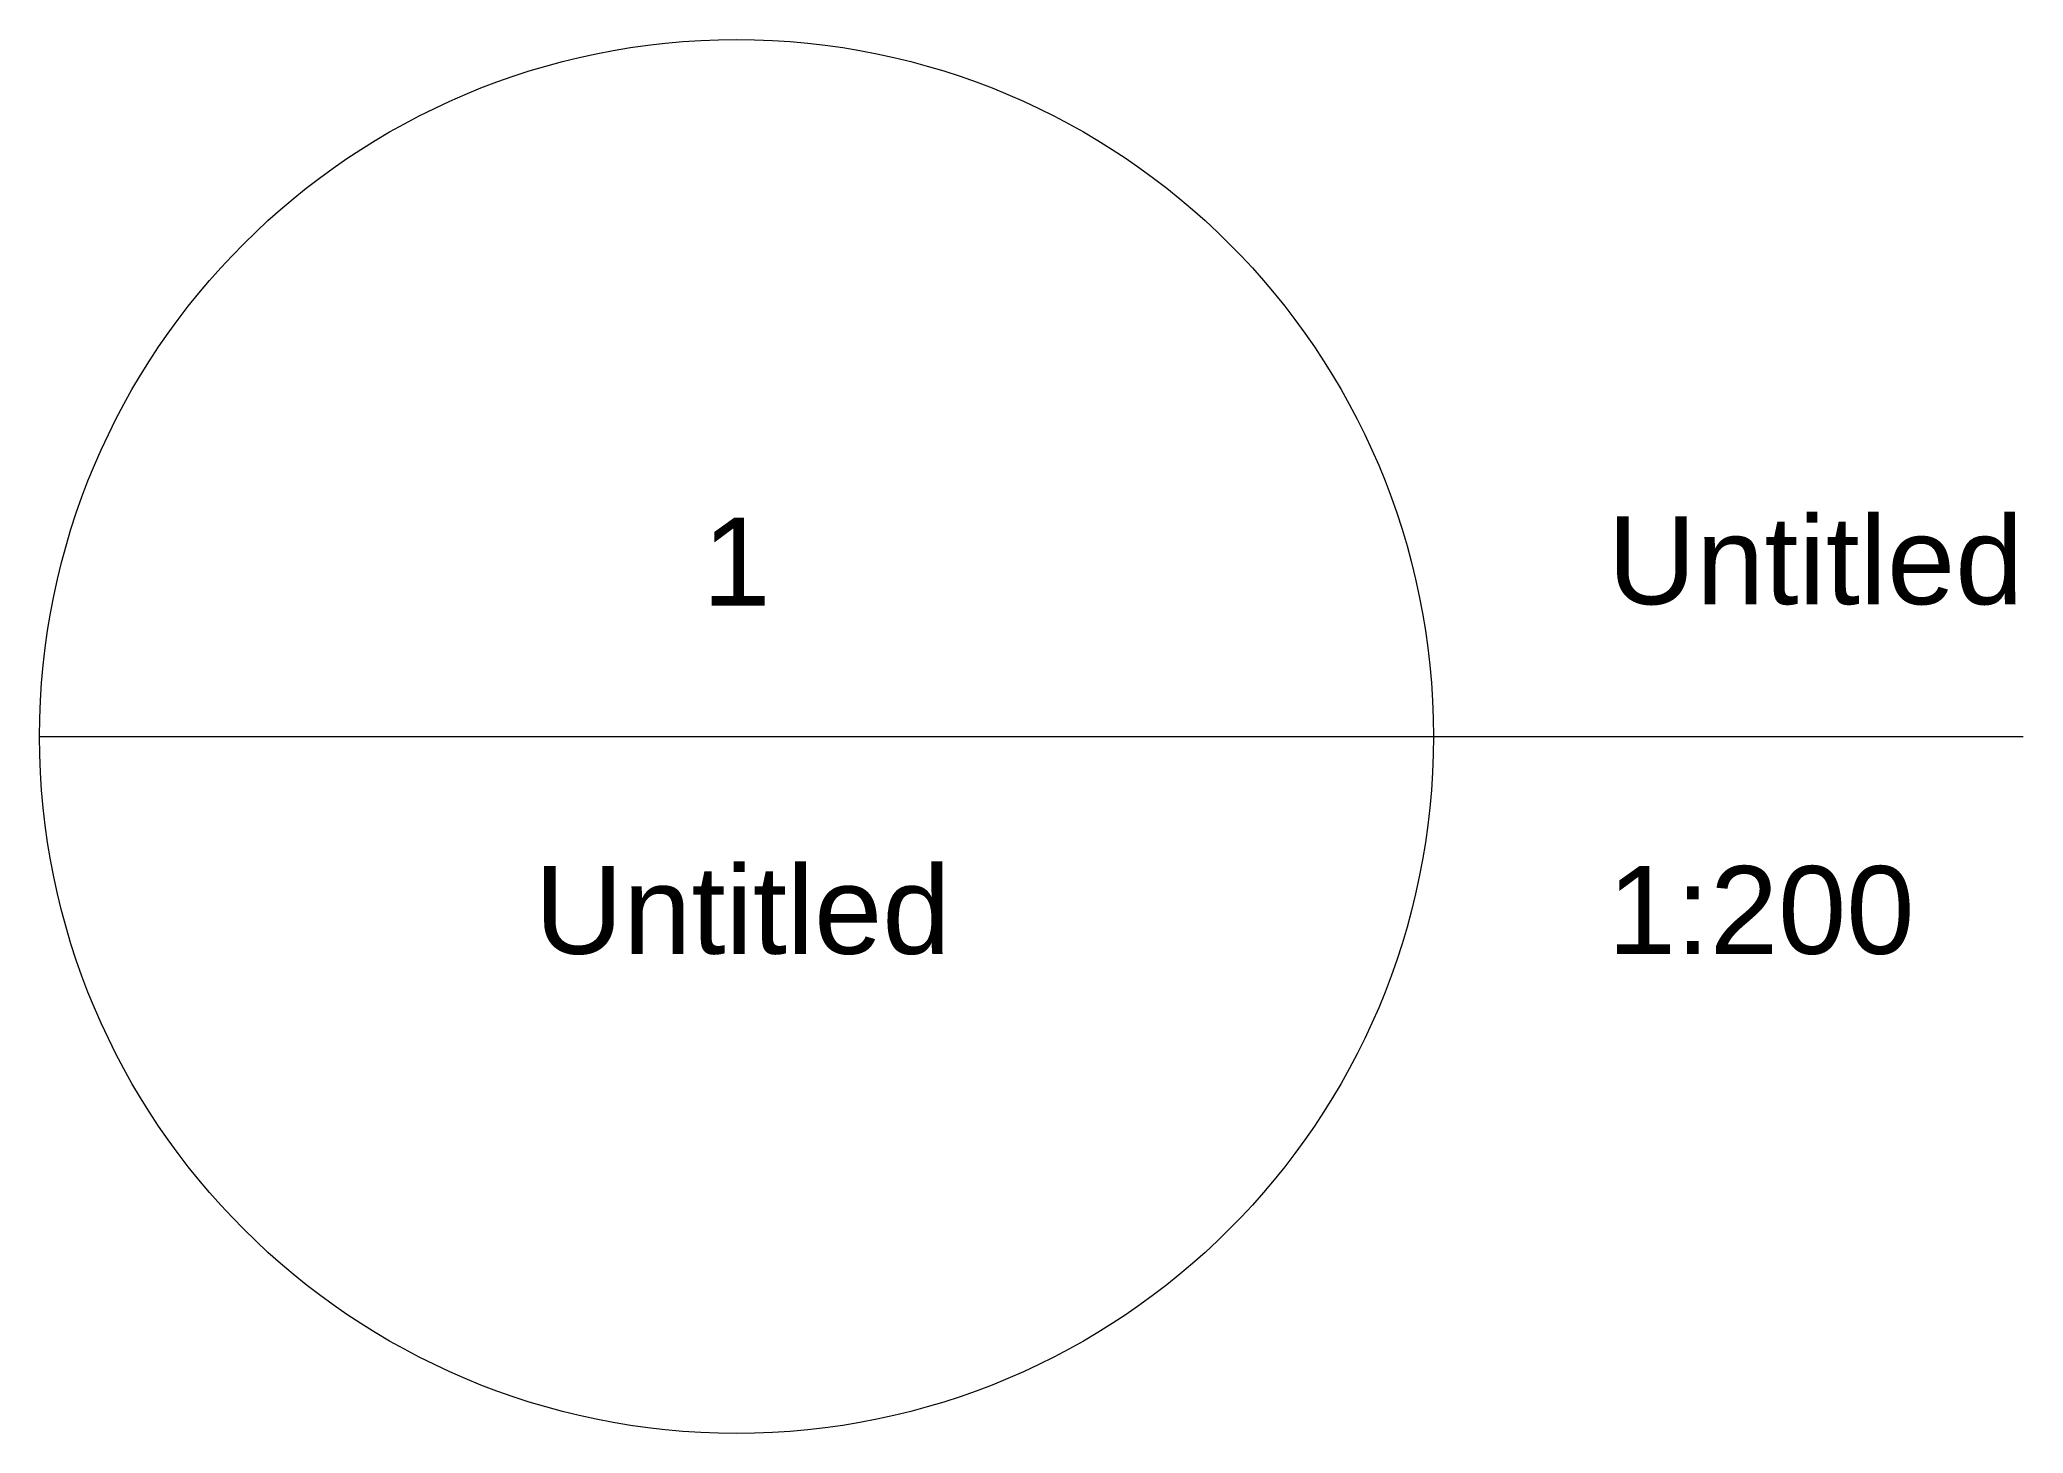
# Paper-space layout 'Untitled [Sheet]' of a CAD drawing. Header units: metres. Extents: x 0.4134 to 0.436, y 0.1608 to 0.1767.
import ezdxf

# ---------------------------------------------------------------- set-up
doc = ezdxf.new("R2010")
doc.units = ezdxf.units.M
doc.header["$MEASUREMENT"] = 0
doc.layers.add('01_I_Ascensor_l', color=7, linetype='Continuous', lineweight=0)
doc.styles.add('Style-Arial', font='arial.ttf')

# ---------------------------------------------------------------- blocks, each defined once
blk = doc.blocks.new('DrawingTitleBubble_1')
at = {"layer": '01_I_Ascensor_l'}
blk.add_line((-0.008006, 0), (0.007869, 0), dxfattribs=at)
blk.add_circle((-0.000069, 0), 0.007938, dxfattribs=at)
at = {"layer": '01_I_Ascensor_l', "char_height": 0.001524, "style": 'Style-Arial'}
for s, insert, attachment_point in [('\\H0.656168x;1', (-0.000069, 0.001492), 8), ('\\H0.656168x;Untitled', (0, -0.001476), 2)]:
    blk.add_mtext(s, dxfattribs=dict(at, insert=insert, attachment_point=attachment_point))
blk = doc.blocks.new('TitleText_1')
at = {"layer": '01_I_Ascensor_l', "char_height": 0.001524, "style": 'Style-Arial'}
for s, insert, attachment_point in [('\\H0.656168x;Untitled', (0, 0.001492), 7), ('\\H0.656168x;1:200', (0, -0.001476), 1)]:
    blk.add_mtext(s, dxfattribs=dict(at, insert=insert, attachment_point=attachment_point))
blk = doc.blocks.new('*U22')
at = {"layer": '01_I_Ascensor_l'}
blk.add_line((0, 0), (0.014588, 0), dxfattribs=at)
for name, p in [('DrawingTitleBubble_1', (0, 0)), ('TitleText_1', (0.009853, 0))]:
    blk.add_blockref(name, p, dxfattribs=at)

psp = doc.layouts.new('Untitled [Sheet]')

# ---------------------------------------------------------------- block references
at = {"layer": '01_I_Ascensor_l'}
psp.add_blockref('*U22', (0.421369, 0.168741), dxfattribs=at)

doc.saveas('drawing.dxf')
